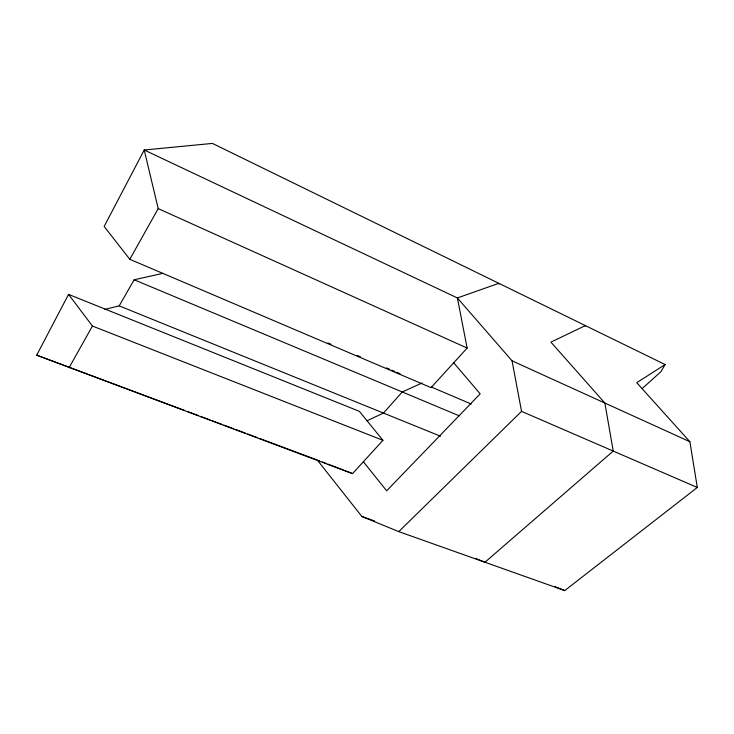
<?xml version="1.0" encoding="UTF-8"?>
<svg xmlns="http://www.w3.org/2000/svg" width="734" height="734" viewBox="0 0 734 734"><rect width="100%" height="100%" fill="white"/><g stroke="black" fill="none" stroke-linecap="round" stroke-linejoin="round"><path stroke-width="1.1" d="M585.292 326.19L585.356 325.593L550.922 342.145L604.871 403.049L613.248 451.071L484.963 562.235L478.605 559.647M36.7 355.164L68.546 294.389L359.366 411.334L382.937 440.327L352.559 473.614L36.7 355.164L184.491 410.398M69.079 367.716L92.429 326.034L68.546 294.389M129.808 259.304L104.155 226.457L144.222 150.002L457.383 297.949L467.145 348.072L431.041 387.625L129.808 259.304L158.205 208.612L144.222 150.002L212.41 143.414L665.123 364.559L660.894 371.743L642.305 388.442M104.87 309.381L119.192 305.867L134.175 279.764L162.994 273.342M319.437 460.86L317.281 460.025L361.871 516.479L398.764 531.618L521.553 411.37L512.048 360.825L457.383 297.949L498.836 283.333L499.019 284.067M398.764 531.618L564.74 590.586L697.3 487.468L689.896 441.73L636.745 382.689L665.123 364.559M367.083 420.747L383.478 413.077L402.25 391.965L421.995 383.038M361.871 516.479L374.725 521.057M187.702 411.6L198.409 415.6M200.547 416.398L210.19 420.004M212.328 420.802L221.971 424.408M224.109 425.206L233.751 428.803M235.889 429.61L245.532 433.207M247.67 434.014L257.313 437.611M259.451 438.409L316.207 459.622M322.327 461.97L323.777 462.53M324.501 462.805L325.951 463.365M328.135 464.209L329.594 464.769M330.318 465.053L339.136 468.448M339.879 468.732L352.559 473.614M92.429 326.034L382.937 440.327M119.192 305.867L440.556 436.225M555.152 586.705L556.739 587.347M557.537 587.668L564.74 590.586M475.449 558.363L477.816 559.326M134.175 279.764L459.227 415.811M327.924 342.934L331.071 344.274M357.219 355.421L360.348 356.761M386.469 367.899L389.607 369.23M391.699 370.119L394.828 371.459M396.92 372.349L400.058 373.689M431.409 387.057L471.164 404.003M521.553 411.37L697.3 487.468M158.205 208.612L467.145 348.072M512.048 360.825L689.896 441.73M453.704 362.789L480.174 393.855L386.653 490.789L363.367 461.769"/></g></svg>
